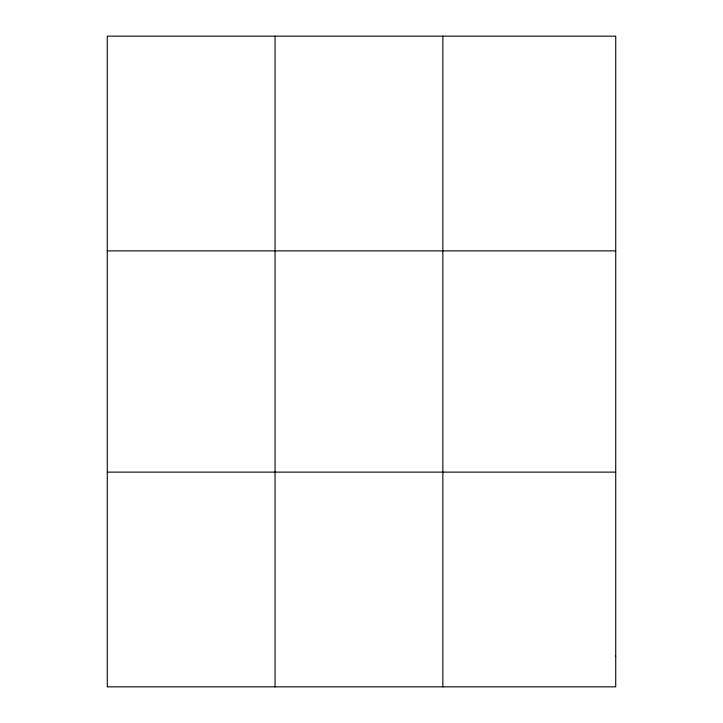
<?xml version="1.0" encoding="UTF-8"?>
<svg xmlns="http://www.w3.org/2000/svg" width="723" height="723" viewBox="0 0 723 723"><rect width="100%" height="100%" fill="white"/><g stroke="black" fill="none" stroke-linecap="round" stroke-linejoin="round"><path stroke-width="1.08" d="M275.065 36.15L275.065 686.85M442.856 36.15L442.856 686.85M107.275 250.881L615.725 250.881M107.275 472.119L615.725 472.119M615.725 656.177L615.725 686.85L107.275 686.85L107.275 36.15L615.725 36.15L615.725 656.177"/></g></svg>
